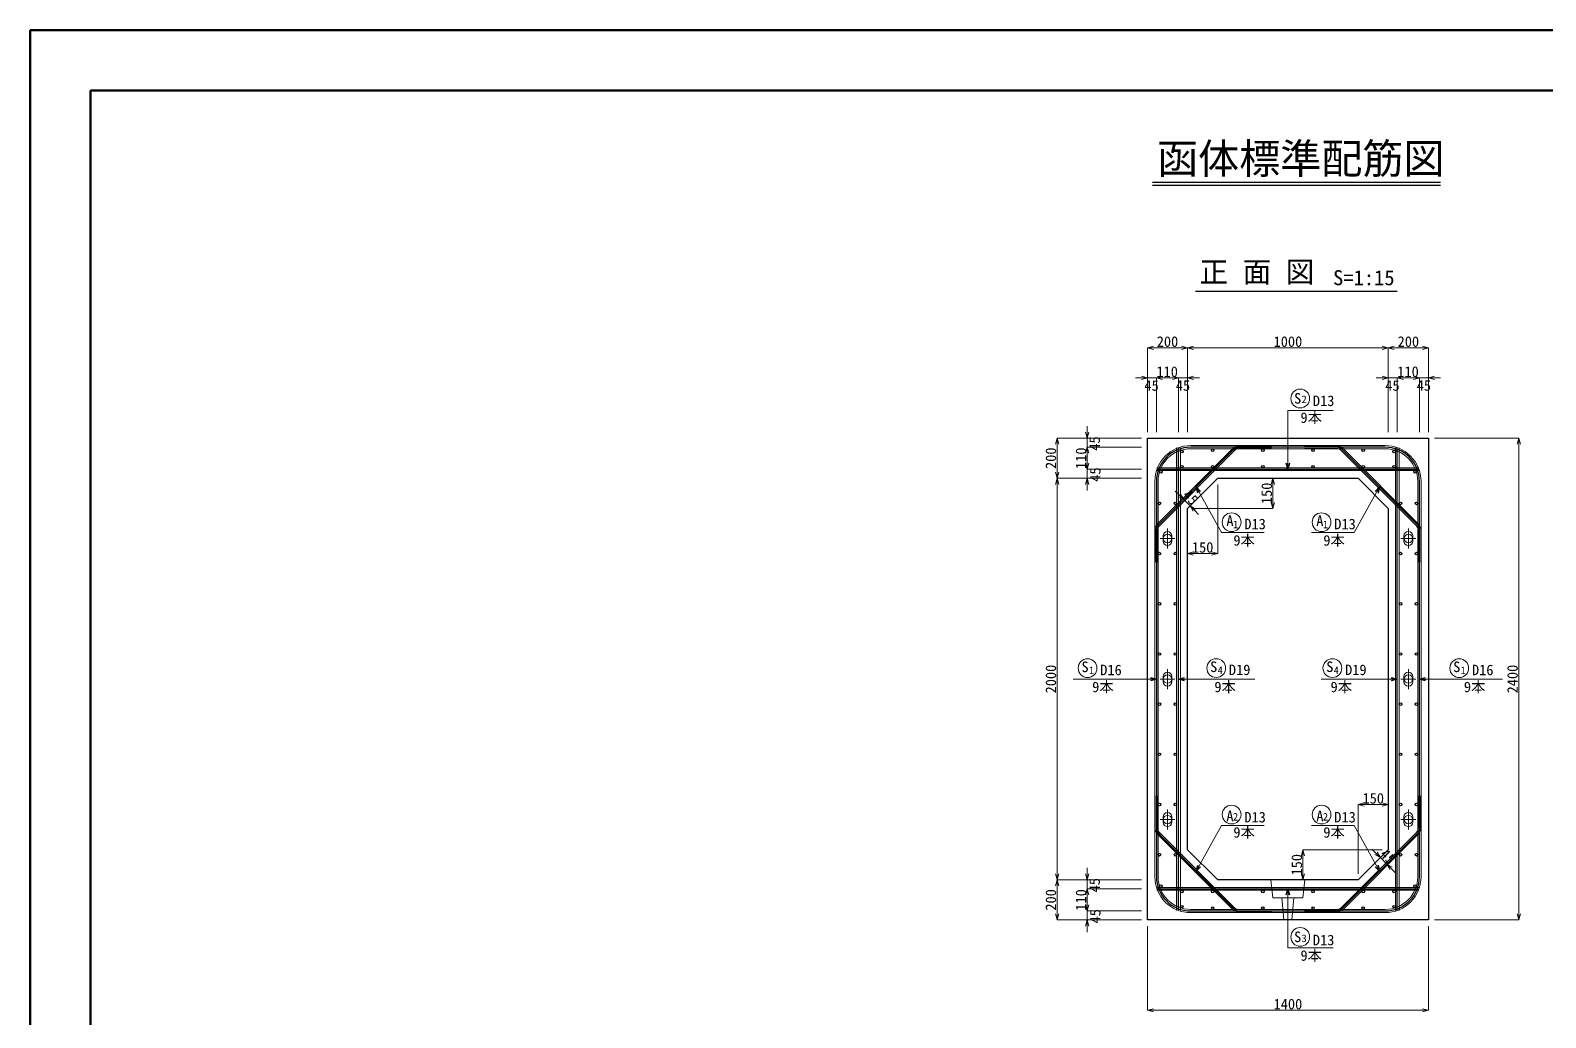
# Model space of a CAD drawing. Header units: millimetres. Extents: x 0 to 30738, y -2677 to 8936.
# Drawn here: x 0 to 7550, y 4018 to 8936 of the extents above; entities that cross this region are included whole.
import ezdxf
from ezdxf.enums import TextEntityAlignment as Align

# ---------------------------------------------------------------- set-up
doc = ezdxf.new("R2010")
doc.units = ezdxf.units.MM
doc.header["$LTSCALE"] = 15
doc.linetypes.add('CENTER2', pattern=[28.575, 19.05, -3.175, 3.175, -3.175])
for name, color, linetype, lineweight in [('0中心線', 7, 'CENTER2', 9), ('0寸法', 7, 'Continuous', 5), ('0文字', 41, 'Continuous', 5), ('1Pca-BOX', 3, 'Continuous', 25), ('1シース・トランペットシース', 4, 'Continuous', 13), ('4鉄筋A', 84, 'Continuous', 25), ('4鉄筋F1', 40, 'Continuous', 25), ('4鉄筋S1', 1, 'Continuous', 25), ('4鉄筋S2', 5, 'Continuous', 25), ('4鉄筋S3', 141, 'Continuous', 25), ('4鉄筋S4', 11, 'Continuous', 25), ('D-TTL-TXTﾀｲﾄﾙ枠文字列', 7, 'Continuous', 25), ('D-TTL外枠', 2, 'Continuous', 50)]:
    doc.layers.add(name, color=color, linetype=linetype, lineweight=lineweight)
doc.layers.add('4鉄筋補助', color=8, linetype='Continuous', lineweight=5, plot=False)
doc.layers.add('D-WORK作業ﾚｲﾔ', color=9, linetype='Continuous', lineweight=13, plot=False)
doc.styles.get("Standard").update_dxf_attribs({"font": 'MS Gothic.ttf'})
doc.styles.add('寸法文字', font='MS Gothic.ttf')
doc.dimstyles.new('1／15', dxfattribs={"dimscale": 15, "dimtxt": 3.5, "dimasz": 2, "dimexe": 0, "dimexo": 2, "dimgap": 0.3, "dimtad": 1, "dimdec": 0, "dimzin": 1, "dimdsep": 46, "dimtxsty": '寸法文字', "dimblk": 'OPEN30', "dimcen": 2.5, "dimclrd": 256, "dimclre": 256, "dimclrt": 256, "dimadec": 0, "dimazin": 0, "dimtfac": 1, "dimtdec": 0, "dimtmove": 0, "dimatfit": 3, "dimldrblk": 'OPEN30', "dimfxl": 1, "dimlwd": 5, "dimlwe": 5, "dimarcsym": 0})

# ---------------------------------------------------------------- blocks, each defined once
blk = doc.blocks.new('_Open30')
at = {"color": 0, "linetype": 'ByBlock', "lineweight": -2}
for p, q in [((-1, 0.27), (0, 0)), ((0, 0), (-1, -0.27)), ((0, 0), (-1, 0))]:
    blk.add_line(p, q, dxfattribs=at)
blk = doc.blocks.new('*D3')
at = {"layer": '0寸法', "lineweight": 5, "transparency": 16777216}
for p, q in [((5265.5, 6934.2), (5265.5, 6964.2)), ((5535.5, 6904.2), (5265.5, 6904.2)), ((5265.5, 6904.2), (5265.5, 6859.2)), ((5535.5, 6859.2), (5265.5, 6859.2)), ((5265.5, 6829.2), (5265.5, 6799.2))]:
    blk.add_line(p, q, dxfattribs=at)
at = {"layer": 'Defpoints', "color": 0, "transparency": 16777216}
for p in [(5565.5, 6904.2), (5265.5, 6859.2), (5565.5, 6859.2)]:
    blk.add_point(p, dxfattribs=at)
at = {"layer": '0寸法', "lineweight": 5, "transparency": 16777216, "xscale": 30, "yscale": 30, "zscale": 30}
for p, rotation in [((5265.5, 6904.2), 270), ((5265.5, 6859.2), 90)]:
    blk.add_blockref('_Open30', p, dxfattribs=dict(at, rotation=rotation))
at = {"layer": '0寸法', "transparency": 16777216, "insert": (5302.6, 6877.6), "char_height": 52.5, "attachment_point": 5, "rotation": 90, "style": '寸法文字'}
blk.add_mtext('45', dxfattribs=at)
blk = doc.blocks.new('*D4')
at = {"layer": '0寸法', "lineweight": 5, "transparency": 16777216}
for p, q in [((5535.5, 6859.2), (5265.5, 6859.2)), ((5265.5, 6829.2), (5265.5, 6779.2)), ((5535.5, 6749.2), (5265.5, 6749.2))]:
    blk.add_line(p, q, dxfattribs=at)
at = {"layer": 'Defpoints', "color": 0, "transparency": 16777216}
for p in [(5565.5, 6859.2), (5265.5, 6749.2), (5565.5, 6749.2)]:
    blk.add_point(p, dxfattribs=at)
at = {"layer": '0寸法', "lineweight": 5, "transparency": 16777216, "xscale": 30, "yscale": 30, "zscale": 30}
for p, rotation in [((5265.5, 6859.2), 90), ((5265.5, 6749.2), 270)]:
    blk.add_blockref('_Open30', p, dxfattribs=dict(at, rotation=rotation))
at = {"layer": '0寸法', "transparency": 16777216, "insert": (5234.7, 6804.2), "char_height": 52.5, "attachment_point": 5, "rotation": 90, "style": '寸法文字'}
blk.add_mtext('110', dxfattribs=at)
blk = doc.blocks.new('*D5')
at = {"layer": '0寸法', "lineweight": 5, "transparency": 16777216}
for p, q in [((5535.5, 6904.2), (5115.5, 6904.2)), ((5115.5, 6874.2), (5115.5, 6734.2)), ((5535.5, 6704.2), (5115.5, 6704.2))]:
    blk.add_line(p, q, dxfattribs=at)
at = {"layer": 'Defpoints', "color": 0, "transparency": 16777216}
for p in [(5565.5, 6904.2), (5115.5, 6704.2), (5565.5, 6704.2)]:
    blk.add_point(p, dxfattribs=at)
at = {"layer": '0寸法', "lineweight": 5, "transparency": 16777216, "xscale": 30, "yscale": 30, "zscale": 30}
for p, rotation in [((5115.5, 6904.2), 90), ((5115.5, 6704.2), 270)]:
    blk.add_blockref('_Open30', p, dxfattribs=dict(at, rotation=rotation))
at = {"layer": '0寸法', "transparency": 16777216, "insert": (5084.7, 6804.2), "char_height": 52.5, "attachment_point": 5, "rotation": 90, "style": '寸法文字'}
blk.add_mtext('200', dxfattribs=at)
blk = doc.blocks.new('*D6')
at = {"layer": '0寸法', "lineweight": 5, "transparency": 16777216}
for p, q in [((5265.5, 6779.2), (5265.5, 6809.2)), ((5535.5, 6749.2), (5265.5, 6749.2)), ((5265.5, 6749.2), (5265.5, 6704.2)), ((5535.5, 6704.2), (5265.5, 6704.2)), ((5265.5, 6674.2), (5265.5, 6644.2))]:
    blk.add_line(p, q, dxfattribs=at)
at = {"layer": 'Defpoints', "color": 0, "transparency": 16777216}
for p in [(5565.5, 6749.2), (5265.5, 6704.2), (5565.5, 6704.2)]:
    blk.add_point(p, dxfattribs=at)
at = {"layer": '0寸法', "lineweight": 5, "transparency": 16777216, "xscale": 30, "yscale": 30, "zscale": 30}
for p, rotation in [((5265.5, 6749.2), 270), ((5265.5, 6704.2), 90)]:
    blk.add_blockref('_Open30', p, dxfattribs=dict(at, rotation=rotation))
at = {"layer": '0寸法', "transparency": 16777216, "insert": (5305.9, 6722.7), "char_height": 52.5, "attachment_point": 5, "rotation": 90, "style": '寸法文字'}
blk.add_mtext('45', dxfattribs=at)
blk = doc.blocks.new('*D7')
at = {"layer": '0寸法', "lineweight": 5, "transparency": 16777216}
for p, q in [((5535.5, 6704.2), (5115.5, 6704.2)), ((5115.5, 6674.2), (5115.5, 4734.2)), ((5535.5, 4704.2), (5115.5, 4704.2))]:
    blk.add_line(p, q, dxfattribs=at)
at = {"layer": 'Defpoints', "color": 0, "transparency": 16777216}
for p in [(5565.5, 6704.2), (5115.5, 4704.2), (5565.5, 4704.2)]:
    blk.add_point(p, dxfattribs=at)
at = {"layer": '0寸法', "lineweight": 5, "transparency": 16777216, "xscale": 30, "yscale": 30, "zscale": 30}
for p, rotation in [((5115.5, 6704.2), 90), ((5115.5, 4704.2), 270)]:
    blk.add_blockref('_Open30', p, dxfattribs=dict(at, rotation=rotation))
at = {"layer": '0寸法', "transparency": 16777216, "insert": (5084.7, 5704.2), "char_height": 52.5, "attachment_point": 5, "rotation": 90, "style": '寸法文字'}
blk.add_mtext('2000', dxfattribs=at)
blk = doc.blocks.new('*D8')
at = {"layer": '0寸法', "lineweight": 5, "transparency": 16777216}
for p, q in [((5265.5, 4734.2), (5265.5, 4764.2)), ((5535.5, 4704.2), (5265.5, 4704.2)), ((5265.5, 4704.2), (5265.5, 4659.2)), ((5535.5, 4659.2), (5265.5, 4659.2)), ((5265.5, 4629.2), (5265.5, 4599.2))]:
    blk.add_line(p, q, dxfattribs=at)
at = {"layer": 'Defpoints', "color": 0, "transparency": 16777216}
for p in [(5565.5, 4704.2), (5265.5, 4659.2), (5565.5, 4659.2)]:
    blk.add_point(p, dxfattribs=at)
at = {"layer": '0寸法', "lineweight": 5, "transparency": 16777216, "xscale": 30, "yscale": 30, "zscale": 30}
for p, rotation in [((5265.5, 4704.2), 270), ((5265.5, 4659.2), 90)]:
    blk.add_blockref('_Open30', p, dxfattribs=dict(at, rotation=rotation))
at = {"layer": '0寸法', "transparency": 16777216, "insert": (5302.6, 4677.6), "char_height": 52.5, "attachment_point": 5, "rotation": 90, "style": '寸法文字'}
blk.add_mtext('45', dxfattribs=at)
blk = doc.blocks.new('*D9')
at = {"layer": '0寸法', "lineweight": 5, "transparency": 16777216}
for p, q in [((5535.5, 4659.2), (5265.5, 4659.2)), ((5265.5, 4629.2), (5265.5, 4579.2)), ((5535.5, 4549.2), (5265.5, 4549.2))]:
    blk.add_line(p, q, dxfattribs=at)
at = {"layer": 'Defpoints', "color": 0, "transparency": 16777216}
for p in [(5565.5, 4659.2), (5265.5, 4549.2), (5565.5, 4549.2)]:
    blk.add_point(p, dxfattribs=at)
at = {"layer": '0寸法', "lineweight": 5, "transparency": 16777216, "xscale": 30, "yscale": 30, "zscale": 30}
for p, rotation in [((5265.5, 4659.2), 90), ((5265.5, 4549.2), 270)]:
    blk.add_blockref('_Open30', p, dxfattribs=dict(at, rotation=rotation))
at = {"layer": '0寸法', "transparency": 16777216, "insert": (5234.7, 4604.2), "char_height": 52.5, "attachment_point": 5, "rotation": 90, "style": '寸法文字'}
blk.add_mtext('110', dxfattribs=at)
blk = doc.blocks.new('*D10')
at = {"layer": '0寸法', "lineweight": 5, "transparency": 16777216}
for p, q in [((5535.5, 4704.2), (5115.5, 4704.2)), ((5115.5, 4674.2), (5115.5, 4534.2)), ((5535.5, 4504.2), (5115.5, 4504.2))]:
    blk.add_line(p, q, dxfattribs=at)
at = {"layer": 'Defpoints', "color": 0, "transparency": 16777216}
for p in [(5565.5, 4704.2), (5115.5, 4504.2), (5565.5, 4504.2)]:
    blk.add_point(p, dxfattribs=at)
at = {"layer": '0寸法', "lineweight": 5, "transparency": 16777216, "xscale": 30, "yscale": 30, "zscale": 30}
for p, rotation in [((5115.5, 4704.2), 90), ((5115.5, 4504.2), 270)]:
    blk.add_blockref('_Open30', p, dxfattribs=dict(at, rotation=rotation))
at = {"layer": '0寸法', "transparency": 16777216, "insert": (5084.7, 4604.2), "char_height": 52.5, "attachment_point": 5, "rotation": 90, "style": '寸法文字'}
blk.add_mtext('200', dxfattribs=at)
blk = doc.blocks.new('*D11')
at = {"layer": '0寸法', "lineweight": 5, "transparency": 16777216}
for p, q in [((5265.5, 4579.2), (5265.5, 4609.2)), ((5535.5, 4549.2), (5265.5, 4549.2)), ((5265.5, 4549.2), (5265.5, 4504.2)), ((5535.5, 4504.2), (5265.5, 4504.2)), ((5265.5, 4474.2), (5265.5, 4444.2))]:
    blk.add_line(p, q, dxfattribs=at)
at = {"layer": 'Defpoints', "color": 0, "transparency": 16777216}
for p in [(5565.5, 4549.2), (5265.5, 4504.2), (5565.5, 4504.2)]:
    blk.add_point(p, dxfattribs=at)
at = {"layer": '0寸法', "lineweight": 5, "transparency": 16777216, "xscale": 30, "yscale": 30, "zscale": 30}
for p, rotation in [((5265.5, 4549.2), 270), ((5265.5, 4504.2), 90)]:
    blk.add_blockref('_Open30', p, dxfattribs=dict(at, rotation=rotation))
at = {"layer": '0寸法', "transparency": 16777216, "insert": (5305.9, 4522.7), "char_height": 52.5, "attachment_point": 5, "rotation": 90, "style": '寸法文字'}
blk.add_mtext('45', dxfattribs=at)
blk = doc.blocks.new('*D12')
at = {"layer": '0寸法', "lineweight": 5, "transparency": 16777216}
for p, q in [((5565.5, 6934.2), (5565.5, 7354.2)), ((5735.5, 7354.2), (5595.5, 7354.2)), ((5765.5, 6934.2), (5765.5, 7354.2))]:
    blk.add_line(p, q, dxfattribs=at)
at = {"layer": 'Defpoints', "color": 0, "transparency": 16777216}
for p in [(5565.5, 7354.2), (5565.5, 6904.2), (5765.5, 6904.2)]:
    blk.add_point(p, dxfattribs=at)
at = {"layer": '0寸法', "lineweight": 5, "transparency": 16777216, "xscale": 30, "yscale": 30, "zscale": 30, "rotation": 180}
blk.add_blockref('_Open30', (5565.5, 7354.2), dxfattribs=at)
at = {"layer": '0寸法', "lineweight": 5, "transparency": 16777216, "xscale": 30, "yscale": 30, "zscale": 30}
blk.add_blockref('_Open30', (5765.5, 7354.2), dxfattribs=at)
at = {"layer": '0寸法', "transparency": 16777216, "insert": (5665.5, 7384.9), "char_height": 52.5, "attachment_point": 5, "style": '寸法文字'}
blk.add_mtext('200', dxfattribs=at)
blk = doc.blocks.new('*D13')
at = {"layer": '0寸法', "lineweight": 5, "transparency": 16777216}
for p, q in [((5535.5, 7204.2), (5505.5, 7204.2)), ((5565.5, 6934.2), (5565.5, 7204.2)), ((5565.5, 7204.2), (5610.5, 7204.2)), ((5610.5, 6934.2), (5610.5, 7204.2)), ((5640.5, 7204.2), (5670.5, 7204.2))]:
    blk.add_line(p, q, dxfattribs=at)
at = {"layer": 'Defpoints', "color": 0, "transparency": 16777216}
for p in [(5610.5, 7204.2), (5565.5, 6904.2), (5610.5, 6904.2)]:
    blk.add_point(p, dxfattribs=at)
at = {"layer": '0寸法', "lineweight": 5, "transparency": 16777216, "xscale": 30, "yscale": 30, "zscale": 30}
blk.add_blockref('_Open30', (5565.5, 7204.2), dxfattribs=at)
at = {"layer": '0寸法', "lineweight": 5, "transparency": 16777216, "xscale": 30, "yscale": 30, "zscale": 30, "rotation": 180}
blk.add_blockref('_Open30', (5610.5, 7204.2), dxfattribs=at)
at = {"layer": '0寸法', "transparency": 16777216, "insert": (5586.2, 7166.2), "char_height": 52.5, "attachment_point": 5, "style": '寸法文字'}
blk.add_mtext('45', dxfattribs=at)
blk = doc.blocks.new('*D14')
at = {"layer": '0寸法', "lineweight": 5, "transparency": 16777216}
for p, q in [((5610.5, 6934.2), (5610.5, 7204.2)), ((5640.5, 7204.2), (5690.5, 7204.2)), ((5720.5, 6934.2), (5720.5, 7204.2))]:
    blk.add_line(p, q, dxfattribs=at)
at = {"layer": 'Defpoints', "color": 0, "transparency": 16777216}
for p in [(5720.5, 7204.2), (5610.5, 6904.2), (5720.5, 6904.2)]:
    blk.add_point(p, dxfattribs=at)
at = {"layer": '0寸法', "lineweight": 5, "transparency": 16777216, "xscale": 30, "yscale": 30, "zscale": 30, "rotation": 180}
blk.add_blockref('_Open30', (5610.5, 7204.2), dxfattribs=at)
at = {"layer": '0寸法', "lineweight": 5, "transparency": 16777216, "xscale": 30, "yscale": 30, "zscale": 30}
blk.add_blockref('_Open30', (5720.5, 7204.2), dxfattribs=at)
at = {"layer": '0寸法', "transparency": 16777216, "insert": (5663.9, 7234.9), "char_height": 52.5, "attachment_point": 5, "style": '寸法文字'}
blk.add_mtext('110', dxfattribs=at)
blk = doc.blocks.new('*D15')
at = {"layer": '0寸法', "lineweight": 5, "transparency": 16777216}
for p, q in [((5690.5, 7204.2), (5660.5, 7204.2)), ((5720.5, 6934.2), (5720.5, 7204.2)), ((5720.5, 7204.2), (5765.5, 7204.2)), ((5765.5, 6934.2), (5765.5, 7204.2)), ((5795.5, 7204.2), (5825.5, 7204.2))]:
    blk.add_line(p, q, dxfattribs=at)
at = {"layer": 'Defpoints', "color": 0, "transparency": 16777216}
for p in [(5765.5, 7204.2), (5720.5, 6904.2), (5765.5, 6904.2)]:
    blk.add_point(p, dxfattribs=at)
at = {"layer": '0寸法', "lineweight": 5, "transparency": 16777216, "xscale": 30, "yscale": 30, "zscale": 30}
blk.add_blockref('_Open30', (5720.5, 7204.2), dxfattribs=at)
at = {"layer": '0寸法', "lineweight": 5, "transparency": 16777216, "xscale": 30, "yscale": 30, "zscale": 30, "rotation": 180}
blk.add_blockref('_Open30', (5765.5, 7204.2), dxfattribs=at)
at = {"layer": '0寸法', "transparency": 16777216, "insert": (5742.6, 7166.3), "char_height": 52.5, "attachment_point": 5, "style": '寸法文字'}
blk.add_mtext('45', dxfattribs=at)
blk = doc.blocks.new('*D16')
at = {"layer": '0寸法', "lineweight": 5, "transparency": 16777216}
for p, q in [((5765.5, 6934.2), (5765.5, 7354.2)), ((5795.5, 7354.2), (6735.5, 7354.2)), ((6765.5, 6934.2), (6765.5, 7354.2))]:
    blk.add_line(p, q, dxfattribs=at)
at = {"layer": 'Defpoints', "color": 0, "transparency": 16777216}
for p in [(6765.5, 7354.2), (5765.5, 6904.2), (6765.5, 6904.2)]:
    blk.add_point(p, dxfattribs=at)
at = {"layer": '0寸法', "lineweight": 5, "transparency": 16777216, "xscale": 30, "yscale": 30, "zscale": 30, "rotation": 180}
blk.add_blockref('_Open30', (5765.5, 7354.2), dxfattribs=at)
at = {"layer": '0寸法', "lineweight": 5, "transparency": 16777216, "xscale": 30, "yscale": 30, "zscale": 30}
blk.add_blockref('_Open30', (6765.5, 7354.2), dxfattribs=at)
at = {"layer": '0寸法', "transparency": 16777216, "insert": (6265.5, 7384.9), "char_height": 52.5, "attachment_point": 5, "style": '寸法文字'}
blk.add_mtext('1000', dxfattribs=at)
blk = doc.blocks.new('*D17')
at = {"layer": '0寸法', "lineweight": 5, "transparency": 16777216}
for p, q in [((6765.5, 6934.2), (6765.5, 7354.2)), ((6935.5, 7354.2), (6795.5, 7354.2)), ((6965.5, 6934.2), (6965.5, 7354.2))]:
    blk.add_line(p, q, dxfattribs=at)
at = {"layer": 'Defpoints', "color": 0, "transparency": 16777216}
for p in [(6765.5, 7354.2), (6765.5, 6904.2), (6965.5, 6904.2)]:
    blk.add_point(p, dxfattribs=at)
at = {"layer": '0寸法', "lineweight": 5, "transparency": 16777216, "xscale": 30, "yscale": 30, "zscale": 30, "rotation": 180}
blk.add_blockref('_Open30', (6765.5, 7354.2), dxfattribs=at)
at = {"layer": '0寸法', "lineweight": 5, "transparency": 16777216, "xscale": 30, "yscale": 30, "zscale": 30}
blk.add_blockref('_Open30', (6965.5, 7354.2), dxfattribs=at)
at = {"layer": '0寸法', "transparency": 16777216, "insert": (6865.5, 7384.9), "char_height": 52.5, "attachment_point": 5, "style": '寸法文字'}
blk.add_mtext('200', dxfattribs=at)
blk = doc.blocks.new('*D18')
at = {"layer": '0寸法', "lineweight": 5, "transparency": 16777216}
for p, q in [((6735.5, 7204.2), (6705.5, 7204.2)), ((6765.5, 6934.2), (6765.5, 7204.2)), ((6765.5, 7204.2), (6810.5, 7204.2)), ((6810.5, 6934.2), (6810.5, 7204.2)), ((6840.5, 7204.2), (6870.5, 7204.2))]:
    blk.add_line(p, q, dxfattribs=at)
at = {"layer": 'Defpoints', "color": 0, "transparency": 16777216}
for p in [(6810.5, 7204.2), (6765.5, 6904.2), (6810.5, 6904.2)]:
    blk.add_point(p, dxfattribs=at)
at = {"layer": '0寸法', "lineweight": 5, "transparency": 16777216, "xscale": 30, "yscale": 30, "zscale": 30}
blk.add_blockref('_Open30', (6765.5, 7204.2), dxfattribs=at)
at = {"layer": '0寸法', "lineweight": 5, "transparency": 16777216, "xscale": 30, "yscale": 30, "zscale": 30, "rotation": 180}
blk.add_blockref('_Open30', (6810.5, 7204.2), dxfattribs=at)
at = {"layer": '0寸法', "transparency": 16777216, "insert": (6786.2, 7166.2), "char_height": 52.5, "attachment_point": 5, "style": '寸法文字'}
blk.add_mtext('45', dxfattribs=at)
blk = doc.blocks.new('*D19')
at = {"layer": '0寸法', "lineweight": 5, "transparency": 16777216}
for p, q in [((6810.5, 6934.2), (6810.5, 7204.2)), ((6840.5, 7204.2), (6890.5, 7204.2)), ((6920.5, 6934.2), (6920.5, 7204.2))]:
    blk.add_line(p, q, dxfattribs=at)
at = {"layer": 'Defpoints', "color": 0, "transparency": 16777216}
for p in [(6920.5, 7204.2), (6810.5, 6904.2), (6920.5, 6904.2)]:
    blk.add_point(p, dxfattribs=at)
at = {"layer": '0寸法', "lineweight": 5, "transparency": 16777216, "xscale": 30, "yscale": 30, "zscale": 30, "rotation": 180}
blk.add_blockref('_Open30', (6810.5, 7204.2), dxfattribs=at)
at = {"layer": '0寸法', "lineweight": 5, "transparency": 16777216, "xscale": 30, "yscale": 30, "zscale": 30}
blk.add_blockref('_Open30', (6920.5, 7204.2), dxfattribs=at)
at = {"layer": '0寸法', "transparency": 16777216, "insert": (6863.9, 7234.9), "char_height": 52.5, "attachment_point": 5, "style": '寸法文字'}
blk.add_mtext('110', dxfattribs=at)
blk = doc.blocks.new('*D20')
at = {"layer": '0寸法', "lineweight": 5, "transparency": 16777216}
for p, q in [((6890.5, 7204.2), (6860.5, 7204.2)), ((6920.5, 6934.2), (6920.5, 7204.2)), ((6920.5, 7204.2), (6965.5, 7204.2)), ((6965.5, 6934.2), (6965.5, 7204.2)), ((6995.5, 7204.2), (7025.5, 7204.2))]:
    blk.add_line(p, q, dxfattribs=at)
at = {"layer": 'Defpoints', "color": 0, "transparency": 16777216}
for p in [(6965.5, 7204.2), (6920.5, 6904.2), (6965.5, 6904.2)]:
    blk.add_point(p, dxfattribs=at)
at = {"layer": '0寸法', "lineweight": 5, "transparency": 16777216, "xscale": 30, "yscale": 30, "zscale": 30}
blk.add_blockref('_Open30', (6920.5, 7204.2), dxfattribs=at)
at = {"layer": '0寸法', "lineweight": 5, "transparency": 16777216, "xscale": 30, "yscale": 30, "zscale": 30, "rotation": 180}
blk.add_blockref('_Open30', (6965.5, 7204.2), dxfattribs=at)
at = {"layer": '0寸法', "transparency": 16777216, "insert": (6942.6, 7166.3), "char_height": 52.5, "attachment_point": 5, "style": '寸法文字'}
blk.add_mtext('45', dxfattribs=at)
blk = doc.blocks.new('*D21')
at = {"layer": '0寸法', "lineweight": 5, "transparency": 16777216}
for p, q in [((6995.5, 6904.2), (7415.5, 6904.2)), ((7415.5, 6874.2), (7415.5, 4534.2)), ((6995.5, 4504.2), (7415.5, 4504.2))]:
    blk.add_line(p, q, dxfattribs=at)
at = {"layer": 'Defpoints', "color": 0, "transparency": 16777216}
for p in [(6965.5, 6904.2), (6965.5, 4504.2), (7415.5, 4504.2)]:
    blk.add_point(p, dxfattribs=at)
at = {"layer": '0寸法', "lineweight": 5, "transparency": 16777216, "xscale": 30, "yscale": 30, "zscale": 30}
for p, rotation in [((7415.5, 6904.2), 90), ((7415.5, 4504.2), 270)]:
    blk.add_blockref('_Open30', p, dxfattribs=dict(at, rotation=rotation))
at = {"layer": '0寸法', "transparency": 16777216, "insert": (7384.7, 5704.2), "char_height": 52.5, "attachment_point": 5, "rotation": 90, "style": '寸法文字'}
blk.add_mtext('2400', dxfattribs=at)
blk = doc.blocks.new('*D22')
at = {"layer": '0寸法', "lineweight": 5, "transparency": 16777216}
for p, q in [((5565.5, 4474.2), (5565.5, 4054.2)), ((6965.5, 4474.2), (6965.5, 4054.2)), ((5595.5, 4054.2), (6935.5, 4054.2))]:
    blk.add_line(p, q, dxfattribs=at)
at = {"layer": 'Defpoints', "color": 0, "transparency": 16777216}
for p in [(5565.5, 4504.2), (6965.5, 4504.2), (6965.5, 4054.2)]:
    blk.add_point(p, dxfattribs=at)
at = {"layer": '0寸法', "lineweight": 5, "transparency": 16777216, "xscale": 30, "yscale": 30, "zscale": 30, "rotation": 180}
blk.add_blockref('_Open30', (5565.5, 4054.2), dxfattribs=at)
at = {"layer": '0寸法', "lineweight": 5, "transparency": 16777216, "xscale": 30, "yscale": 30, "zscale": 30}
blk.add_blockref('_Open30', (6965.5, 4054.2), dxfattribs=at)
at = {"layer": '0寸法', "transparency": 16777216, "insert": (6265.5, 4084.9), "char_height": 52.5, "attachment_point": 5, "style": '寸法文字'}
blk.add_mtext('1400', dxfattribs=at)
blk = doc.blocks.new('*D23')
at = {"layer": '0寸法', "lineweight": 5, "transparency": 16777216}
for p, q in [((5915.5, 6674.2), (5915.5, 6329.2)), ((5765.5, 6524.2), (5765.5, 6329.2)), ((5795.5, 6329.2), (5885.5, 6329.2))]:
    blk.add_line(p, q, dxfattribs=at)
at = {"layer": 'Defpoints', "color": 0, "transparency": 16777216}
for p in [(5915.5, 6704.2), (5765.5, 6554.2), (5915.5, 6329.2)]:
    blk.add_point(p, dxfattribs=at)
at = {"layer": '0寸法', "lineweight": 5, "transparency": 16777216, "xscale": 30, "yscale": 30, "zscale": 30, "rotation": 180}
blk.add_blockref('_Open30', (5765.5, 6329.2), dxfattribs=at)
at = {"layer": '0寸法', "lineweight": 5, "transparency": 16777216, "xscale": 30, "yscale": 30, "zscale": 30}
blk.add_blockref('_Open30', (5915.5, 6329.2), dxfattribs=at)
at = {"layer": '0寸法', "transparency": 16777216, "insert": (5840.5, 6359.9), "char_height": 52.5, "attachment_point": 5, "style": '寸法文字'}
blk.add_mtext('150', dxfattribs=at)
blk = doc.blocks.new('*D24')
at = {"layer": '0寸法', "lineweight": 5, "transparency": 16777216}
for p, q in [((5945.5, 6704.2), (6190.5, 6704.2)), ((6190.5, 6674.2), (6190.5, 6584.2)), ((5795.5, 6554.2), (6190.5, 6554.2))]:
    blk.add_line(p, q, dxfattribs=at)
at = {"layer": 'Defpoints', "color": 0, "linetype": 'ByBlock', "transparency": 16777216}
for p in [(5915.5, 6704.2), (5765.5, 6554.2), (6190.5, 6554.2)]:
    blk.add_point(p, dxfattribs=at)
at = {"layer": '0寸法', "linetype": 'ByBlock', "lineweight": 5, "transparency": 16777216, "xscale": 30, "yscale": 30, "zscale": 30}
for p, rotation in [((6190.5, 6704.2), 90), ((6190.5, 6554.2), 270)]:
    blk.add_blockref('_Open30', p, dxfattribs=dict(at, rotation=rotation))
at = {"layer": '0寸法', "linetype": 'ByBlock', "transparency": 16777216, "insert": (6159.7, 6629.2), "char_height": 52.5, "attachment_point": 5, "rotation": 90, "style": '寸法文字'}
blk.add_mtext('150', dxfattribs=at)
blk = doc.blocks.new('*D25')
at = {"layer": '0寸法', "lineweight": 5, "transparency": 16777216}
for p, q in [((5725.1, 6619.8), (5703.9, 6641)), ((5787.5, 6639.8), (5746.3, 6598.6)), ((5746.3, 6598.6), (5778.1, 6566.8)), ((5819.3, 6607.9), (5778.1, 6566.8)), ((5799.3, 6545.6), (5820.5, 6524.3))]:
    blk.add_line(p, q, dxfattribs=at)
at = {"layer": 'Defpoints', "color": 0, "transparency": 16777216}
for p in [(5808.7, 6661), (5840.5, 6629.2), (5778.1, 6566.8)]:
    blk.add_point(p, dxfattribs=at)
at = {"layer": '0寸法', "lineweight": 5, "transparency": 16777216, "xscale": 30, "yscale": 30, "zscale": 30}
for p, rotation in [((5746.3, 6598.6), 314.9999999998952), ((5778.1, 6566.8), 134.9999999998952)]:
    blk.add_blockref('_Open30', p, dxfattribs=dict(at, rotation=rotation))
at = {"layer": '0寸法', "transparency": 16777216, "insert": (5780.4, 6608.9), "char_height": 52.5, "attachment_point": 5, "rotation": 315, "style": '寸法文字'}
blk.add_mtext('45', dxfattribs=at)
blk = doc.blocks.new('*D26')
at = {"layer": '0寸法', "lineweight": 5, "transparency": 16777216}
for p, q in [((6615.5, 4734.2), (6615.5, 5079.2)), ((6645.5, 5079.2), (6735.5, 5079.2)), ((6765.5, 4884.2), (6765.5, 5079.2))]:
    blk.add_line(p, q, dxfattribs=at)
at = {"layer": 'Defpoints', "color": 0, "linetype": 'ByBlock', "transparency": 16777216}
for p in [(6765.5, 5079.2), (6765.5, 4854.2), (6615.5, 4704.2)]:
    blk.add_point(p, dxfattribs=at)
at = {"layer": '0寸法', "linetype": 'ByBlock', "lineweight": 5, "transparency": 16777216, "xscale": 30, "yscale": 30, "zscale": 30, "rotation": 180}
blk.add_blockref('_Open30', (6615.5, 5079.2), dxfattribs=at)
at = {"layer": '0寸法', "linetype": 'ByBlock', "lineweight": 5, "transparency": 16777216, "xscale": 30, "yscale": 30, "zscale": 30}
blk.add_blockref('_Open30', (6765.5, 5079.2), dxfattribs=at)
at = {"layer": '0寸法', "linetype": 'ByBlock', "transparency": 16777216, "insert": (6690.5, 5109.9), "char_height": 52.5, "attachment_point": 5, "style": '寸法文字'}
blk.add_mtext('150', dxfattribs=at)
blk = doc.blocks.new('*D27')
at = {"layer": '0寸法', "lineweight": 5, "transparency": 16777216}
for p, q in [((6735.5, 4854.2), (6340.5, 4854.2)), ((6340.5, 4824.2), (6340.5, 4734.2)), ((6585.5, 4704.2), (6340.5, 4704.2))]:
    blk.add_line(p, q, dxfattribs=at)
at = {"layer": 'Defpoints', "color": 0, "linetype": 'ByBlock', "transparency": 16777216}
for p in [(6765.5, 4854.2), (6340.5, 4704.2), (6615.5, 4704.2)]:
    blk.add_point(p, dxfattribs=at)
at = {"layer": '0寸法', "linetype": 'ByBlock', "lineweight": 5, "transparency": 16777216, "xscale": 30, "yscale": 30, "zscale": 30}
for p, rotation in [((6340.5, 4854.2), 90), ((6340.5, 4704.2), 270)]:
    blk.add_blockref('_Open30', p, dxfattribs=dict(at, rotation=rotation))
at = {"layer": '0寸法', "linetype": 'ByBlock', "transparency": 16777216, "insert": (6309.7, 4779.2), "char_height": 52.5, "attachment_point": 5, "rotation": 90, "style": '寸法文字'}
blk.add_mtext('150', dxfattribs=at)
blk = doc.blocks.new('*D28')
at = {"layer": '0寸法', "lineweight": 5, "transparency": 16777216}
for p, q in [((6704.7, 4835.8), (6683.5, 4857)), ((6656.7, 4745.4), (6725.9, 4814.6)), ((6688.5, 4713.6), (6757.7, 4782.8)), ((6757.7, 4782.8), (6725.9, 4814.6)), ((6779, 4761.6), (6800.2, 4740.3))]:
    blk.add_line(p, q, dxfattribs=at)
at = {"layer": 'Defpoints', "color": 0, "transparency": 16777216}
for p in [(6725.9, 4814.6), (6635.5, 4724.2), (6667.3, 4692.3)]:
    blk.add_point(p, dxfattribs=at)
at = {"layer": '0寸法', "lineweight": 5, "transparency": 16777216, "xscale": 30, "yscale": 30, "zscale": 30}
for p, rotation in [((6725.9, 4814.6), 315), ((6757.7, 4782.8), 135)]:
    blk.add_blockref('_Open30', p, dxfattribs=dict(at, rotation=rotation))
at = {"layer": '0寸法', "transparency": 16777216, "insert": (6763.6, 4820.4), "char_height": 52.5, "attachment_point": 5, "rotation": 315, "style": '寸法文字'}
blk.add_mtext('45', dxfattribs=at)

msp = doc.modelspace()

# ---------------------------------------------------------------- linework, layer by layer
msp.add_line((5805, 7635.7), (6810, 7635.7))
at = {"layer": '0中心線', "lineweight": 9}
for p, q in [((5665.5, 6454.2), (5665.5, 6354.2)), ((6865.5, 6454.2), (6865.5, 6354.2)), ((5702.5, 6404.2), (5628.5, 6404.2)), ((6828.5, 6404.2), (6902.5, 6404.2)), ((5665.5, 5754.2), (5665.5, 5654.2)), ((6865.5, 5754.2), (6865.5, 5654.2)), ((5702.5, 5704.2), (5628.5, 5704.2)), ((6828.5, 5704.2), (6902.5, 5704.2)), ((5702.5, 5004.2), (5628.5, 5004.2)), ((5665.5, 4954.2), (5665.5, 5054.2)), ((6828.5, 5004.2), (6902.5, 5004.2)), ((6865.5, 4954.2), (6865.5, 5054.2))]:
    msp.add_line(p, q, dxfattribs=at)
at = {"layer": '0文字'}
for p, q in [((6265.5, 7042.4), (6490.5, 7042.4)), ((6147.2, 6434.3), (5935.1, 6434.3)), ((6383.2, 6434.3), (6595.3, 6434.3)), ((6147.2, 4974), (5935.1, 4974)), ((6383.2, 4974), (6595.3, 4974)), ((6265.5, 4365.9), (6490.5, 4365.9))]:
    msp.add_line(p, q, dxfattribs=at)
for centre in [(6326.7, 7101.7), (5985, 6485.4), (6433.1, 6485.4), (5267.3, 5758.4), (5908.2, 5758.9), (6486.9, 5758.9), (7119.1, 5758.4), (5985, 5029.1), (6433.1, 5029.1), (6326.7, 4419.9)]:
    msp.add_circle(centre, 46.8, dxfattribs=at)
at = {"layer": '1Pca-BOX'}
for points in [[(6965.5, 6904.2), (6965.5, 4504.2), (5565.5, 4504.2), (5565.5, 6904.2)], [(6765.5, 6554.2), (6765.5, 4854.2), (6615.5, 4704.2), (5915.5, 4704.2), (5765.5, 4854.2), (5765.5, 6554.2), (5915.5, 6704.2), (6615.5, 6704.2)]]:
    msp.add_lwpolyline(points, close=True, dxfattribs=at)
at = {"layer": '1シース・トランペットシース', "lineweight": 9}
for p, q in [((5643.5, 6391.2), (5643.5, 6417.2)), ((5687.5, 6391.2), (5687.5, 6417.2)), ((6843.5, 6391.2), (6843.5, 6417.2)), ((6887.5, 6391.2), (6887.5, 6417.2)), ((5643.5, 5691.2), (5643.5, 5717.2)), ((5687.5, 5691.2), (5687.5, 5717.2)), ((6843.5, 5691.2), (6843.5, 5717.2)), ((6887.5, 5691.2), (6887.5, 5717.2)), ((5643.5, 5017.2), (5643.5, 4991.2)), ((5687.5, 5017.2), (5687.5, 4991.2)), ((6843.5, 5017.2), (6843.5, 4991.2)), ((6887.5, 5017.2), (6887.5, 4991.2))]:
    msp.add_line(p, q, dxfattribs=at)
for centre in [(5665.5, 6404.2), (6865.5, 6404.2), (5665.5, 5704.2), (6865.5, 5704.2), (5665.5, 5004.2), (6865.5, 5004.2)]:
    msp.add_circle(centre, 21, dxfattribs=at)
for centre, start, end in [((5665.5, 6417.2), 0, 180), ((6865.5, 6417.2), 0, 180), ((5665.5, 6391.2), 180, 0), ((6865.5, 6391.2), 180, 0), ((5665.5, 5717.2), 0, 180), ((6865.5, 5717.2), 0, 180), ((5665.5, 5691.2), 180, 0), ((6865.5, 5691.2), 180, 0), ((5665.5, 5017.2), 0, 180), ((5665.5, 4991.2), 180, 0), ((6865.5, 5017.2), 0, 180), ((6865.5, 4991.2), 180, 0)]:
    msp.add_arc(centre, 22, start, end, dxfattribs=at)
at = {"layer": '4鉄筋A'}
for points in [[(5610.5, 6286.2), (5610.5, 6446.2, -0.198912), (5622.2, 6474.5), (5995.1, 6847.4, -0.198912), (6023.4, 6859.2), (6183.4, 6859.2)], [(6920.5, 6286.2), (6920.5, 6446.2, 0.198912), (6908.8, 6474.5), (6535.8, 6847.4, 0.198912), (6507.6, 6859.2), (6347.6, 6859.2)], [(5610.5, 5122.1), (5610.5, 4962.1, 0.198912), (5622.2, 4933.8), (5995.1, 4560.9, 0.198912), (6023.4, 4549.2), (6183.4, 4549.2)], [(6920.5, 5122.1), (6920.5, 4962.1, -0.198912), (6908.8, 4933.8), (6535.8, 4560.9, -0.198912), (6507.6, 4549.2), (6347.6, 4549.2)]]:
    msp.add_lwpolyline(points, format="xyb", dxfattribs=at)
at = {"layer": '4鉄筋F1', "linetype": 'ByBlock'}
for centre in [(5736.5, 6838.2), (5890.5, 6844.7), (6140.5, 6844.7), (6390.5, 6844.7), (6640.5, 6844.7), (6794.5, 6838.2), (5632.3, 6736.2), (5736.5, 6762.2), (5890.5, 6762.2), (6140.5, 6762.2), (6390.5, 6762.2), (6640.5, 6762.2), (6794.5, 6762.2), (6898.7, 6736.2), (5625, 6579.2), (5704.5, 6579.2), (6826.5, 6579.2), (6906, 6579.2), (5625, 6329.2), (5704.5, 6329.2), (6826.5, 6329.2), (6906, 6329.2), (5625, 6079.2), (5704.5, 6079.2), (6826.5, 6079.2), (6906, 6079.2), (5625, 5829.2), (5704.5, 5829.2), (6826.5, 5829.2), (6906, 5829.2), (5625, 5579.2), (5704.5, 5579.2), (6826.5, 5579.2), (6906, 5579.2), (5625, 5329.2), (5704.5, 5329.2), (6826.5, 5329.2), (6906, 5329.2), (5625, 5079.2), (5704.5, 5079.2), (6826.5, 5079.2), (6906, 5079.2), (5625, 4829.2), (5704.5, 4829.2), (6826.5, 4829.2), (6906, 4829.2), (5632.3, 4672.2), (5736.5, 4646.2), (5890.5, 4646.2), (6140.5, 4646.2), (6390.5, 4646.2), (6640.5, 4646.2), (6794.5, 4646.2), (6898.7, 4672.2), (5736.5, 4570.2), (5890.5, 4563.7), (6140.5, 4563.7), (6390.5, 4563.7), (6640.5, 4563.7), (6794.5, 4570.2)]:
    msp.add_circle(centre, 6.5, dxfattribs=at)
at = {"layer": '4鉄筋S1'}
msp.add_lwpolyline([(5780.5, 4549.2), (6750.5, 4549.2, 0.414214), (6920.5, 4719.2), (6920.5, 6689.2, 0.414214), (6750.5, 6859.2), (5780.5, 6859.2, 0.414214), (5610.5, 6689.2), (5610.5, 4719.2, 0.414214)], format="xyb", close=True, dxfattribs=at)
at = {"layer": '4鉄筋S2'}
msp.add_line((5612.9, 6749.2), (6918.1, 6749.2), dxfattribs=at)
at = {"layer": '4鉄筋S3'}
msp.add_line((5612.9, 4659.2), (6918.1, 4659.2), dxfattribs=at)
at = {"layer": '4鉄筋S4'}
for p, q in [((5720.5, 4551.6), (5720.5, 6856.7)), ((6810.5, 4551.6), (6810.5, 6856.7))]:
    msp.add_line(p, q, dxfattribs=at)
at = {"layer": '4鉄筋補助'}
for p, q in [((5711, 4551.6), (5711, 6856.7)), ((5730, 4551.6), (5730, 6856.7)), ((6801, 4551.6), (6801, 6856.7)), ((6820, 4551.6), (6820, 6856.7)), ((5612.9, 6755.7), (6918.1, 6755.7)), ((5612.9, 6742.7), (6918.1, 6742.7)), ((5612.9, 4665.7), (6918.1, 4665.7)), ((5612.9, 4652.7), (6918.1, 4652.7))]:
    msp.add_line(p, q, dxfattribs=at)
for points in [[(5780.5, 4541.2), (6750.5, 4541.2, 0.414214), (6928.5, 4719.2), (6928.5, 6689.2, 0.414214), (6750.5, 6867.2), (5780.5, 6867.2, 0.414214), (5602.5, 6689.2), (5602.5, 4719.2, 0.414214)], [(5780.5, 4557.2), (6750.5, 4557.2, 0.414214), (6912.5, 4719.2), (6912.5, 6689.2, 0.414214), (6750.5, 6851.2), (5780.5, 6851.2, 0.414214), (5618.5, 6689.2), (5618.5, 4719.2, 0.414214)]]:
    msp.add_lwpolyline(points, format="xyb", close=True, dxfattribs=at)
for points in [[(5604, 6286.2), (5604, 6446.2, -0.198912), (5617.6, 6479.1), (5990.5, 6852, -0.198912), (6023.4, 6865.7), (6183.4, 6865.7)], [(6183.4, 6852.7), (6023.4, 6852.7, 0.198912), (5999.7, 6842.8), (5626.8, 6469.9, 0.198912), (5617, 6446.2), (5617, 6286.2)], [(6927, 6286.2), (6927, 6446.2, 0.198912), (6913.4, 6479.1), (6540.4, 6852, 0.198912), (6507.6, 6865.7), (6347.6, 6865.7)], [(6347.6, 6852.7), (6507.6, 6852.7, -0.198912), (6531.3, 6842.8), (6904.2, 6469.9, -0.198912), (6914, 6446.2), (6914, 6286.2)], [(5604, 5122.1), (5604, 4962.1, 0.198912), (5617.6, 4929.2), (5990.5, 4556.3, 0.198912), (6023.4, 4542.7), (6183.4, 4542.7)], [(6183.4, 4555.7), (6023.4, 4555.7, -0.198912), (5999.7, 4565.5), (5626.8, 4938.4, -0.198912), (5617, 4962.1), (5617, 5122.1)], [(6347.6, 4555.7), (6507.6, 4555.7, 0.198912), (6531.3, 4565.5), (6904.2, 4938.4, 0.198912), (6914, 4962.1), (6914, 5122.1)], [(6927, 5122.1), (6927, 4962.1, -0.198912), (6913.4, 4929.2), (6540.4, 4556.3, -0.198912), (6507.6, 4542.7), (6347.6, 4542.7)]]:
    msp.add_lwpolyline(points, format="xyb", dxfattribs=at)
at = {"layer": 'D-TTL-TXTﾀｲﾄﾙ枠文字列'}
for p, q in [((5590.2, 8179.3), (7024.8, 8179.3)), ((5590.2, 8164.3), (7024.8, 8164.3))]:
    msp.add_line(p, q, dxfattribs=at)
at = {"layer": 'D-TTL外枠'}
for points in [[(0, 25.8), (12615, 25.8), (12615, 8935.8), (0, 8935.8)], [(300, 325.8), (12315, 325.8), (12315, 8635.8), (300, 8635.8)]]:
    msp.add_lwpolyline(points, close=True, dxfattribs=at)
at = {"layer": 'D-WORK作業ﾚｲﾔ', "ltscale": 10}
msp.add_line((6295.5, 4614.2), (6285.5, 4504.2), dxfattribs=at)
at = {"layer": 'D-WORK作業ﾚｲﾔ', "ltscale": 3}
msp.add_lwpolyline([(6340.5, 4614.2), (6350.5, 4704.2), (6180.5, 4704.2), (6190.5, 4614.2)], close=True, dxfattribs=at)
msp.add_lwpolyline([(6285.5, 4504.2), (6245.5, 4504.2), (6235.5, 4614.2)], dxfattribs=at)

# ---------------------------------------------------------------- texts
at = {"layer": '0文字', "style": '寸法文字'}
for s, height, p in [('S', 52.5, (6296.2, 7076.2)), ('2', 37.5, (6333.5, 7078.9)), ('D13', 52.5, (6389.9, 7064.1)), ('9本', 52.5, (6327.9, 6980.1)), ('A', 52.5, (5958.7, 6466.5)), ('D13', 52.5, (6048.3, 6450.4)), ('A', 52.5, (6406.8, 6466.5)), ('D13', 52.5, (6496.4, 6450.4)), ('1', 37.5, (5991.8, 6455.8)), ('9本', 52.5, (5993.7, 6368.9)), ('1', 37.5, (6439.9, 6455.8)), ('9本', 52.5, (6441.8, 6368.9)), ('S', 52.5, (5236.8, 5738.8)), ('1', 37.5, (5274.1, 5728.8)), ('D16', 52.5, (5330.5, 5723.4)), ('S', 52.5, (5877.8, 5739.3)), ('4', 37.5, (5915, 5729.3)), ('D19', 52.5, (5971.5, 5724)), ('S', 52.5, (6456.4, 5739.3)), ('4', 37.5, (6493.7, 5729.3)), ('D19', 52.5, (6550.2, 5724)), ('S', 52.5, (7088.7, 5738.8)), ('1', 37.5, (7125.9, 5728.8)), ('D16', 52.5, (7182.4, 5723.4)), ('9本', 52.5, (5290.3, 5638.8)), ('9本', 52.5, (5899.1, 5638.8)), ('9本', 52.5, (6477.8, 5638.8)), ('9本', 52.5, (7142.1, 5638.8)), ('A', 52.5, (5958.7, 4996)), ('2', 37.5, (5991.8, 4999.6)), ('D13', 52.5, (6048.3, 4990.1)), ('A', 52.5, (6406.8, 4996)), ('2', 37.5, (6439.9, 4999.6)), ('D13', 52.5, (6496.4, 4990.1)), ('9本', 52.5, (5993.7, 4914.5)), ('9本', 52.5, (6441.8, 4914.5)), ('S', 52.5, (6296.2, 4393.9)), ('3', 37.5, (6333.5, 4394.3)), ('D13', 52.5, (6389.9, 4378.1)), ('9本', 52.5, (6327.9, 4300.9))]:
    msp.add_text(s, height=height, dxfattribs=at).set_placement(p)
at = {"layer": 'D-TTL-TXTﾀｲﾄﾙ枠文字列'}
for s, height, p in [('函体標準配筋図', 150, (5613.4, 8221.8)), ('S=1:15', 75, (6490.6, 7665.9))]:
    msp.add_text(s, height=height, dxfattribs=at).set_placement(p)
msp.add_text('正 面 図', height=105, dxfattribs=at).set_placement((6111.2, 7648.1), align=Align.BOTTOM_CENTER)

# ---------------------------------------------------------------- dimensions: what is measured, and where the dimension line sits
at = {"layer": '0寸法'}
for base, p1, p2, picture, middle in [((5565.5, 7354.2), (5765.5, 6904.2), (5565.5, 6904.2), '*D12', (5665.5, 7384.9)), ((6765.5, 7354.2), (5765.5, 6904.2), (6765.5, 6904.2), '*D16', (6265.5, 7384.9)), ((6765.5, 7354.2), (6965.5, 6904.2), (6765.5, 6904.2), '*D17', (6865.5, 7384.9)), ((5915.5, 6329.2), (5765.5, 6554.2), (5915.5, 6704.2), '*D23', (5840.5, 6359.9)), ((6965.5, 4054.2), (5565.5, 4504.2), (6965.5, 4504.2), '*D22', (6265.5, 4084.9))]:
    dim = msp.add_linear_dim(base=base, p1=p1, p2=p2, dimstyle='1／15', dxfattribs=at)
    dim.commit()
    dim.dimension.update_dxf_attribs({"geometry": picture, "text_midpoint": middle})
for base, p1, p2, picture, middle in [((5720.5, 7204.2), (5610.5, 6904.2), (5720.5, 6904.2), '*D14', (5663.9, 7234.9)), ((6920.5, 7204.2), (6810.5, 6904.2), (6920.5, 6904.2), '*D19', (6863.9, 7234.9)), ((5610.5, 7204.2), (5565.5, 6904.2), (5610.5, 6904.2), '*D13', (5586.2, 7166.2)), ((5765.5, 7204.2), (5720.5, 6904.2), (5765.5, 6904.2), '*D15', (5742.6, 7166.3)), ((6810.5, 7204.2), (6765.5, 6904.2), (6810.5, 6904.2), '*D18', (6786.2, 7166.2)), ((6965.5, 7204.2), (6920.5, 6904.2), (6965.5, 6904.2), '*D20', (6942.6, 7166.3))]:
    dim = msp.add_linear_dim(base=base, p1=p1, p2=p2, dimstyle='1／15', override={"dimtmove": 2}, dxfattribs=at)
    dim.commit()
    dim.dimension.update_dxf_attribs({"geometry": picture, "text_midpoint": middle, "dimtype": 160})
for base, p1, p2, angle, picture, middle, dimtype in [((5265.5, 6859.2), (5565.5, 6904.2), (5565.5, 6859.2), 90, '*D3', (5302.6, 6877.6), 160), ((5265.5, 6704.2), (5565.5, 6749.2), (5565.5, 6704.2), 90, '*D6', (5305.9, 6722.7), 160), ((5778.1, 6566.8), (5808.7, 6661), (5840.5, 6629.2), 315, '*D25', (5780.4, 6608.9), 161), ((5265.5, 4659.2), (5565.5, 4704.2), (5565.5, 4659.2), 90, '*D8', (5302.6, 4677.6), 160), ((5265.5, 4504.2), (5565.5, 4549.2), (5565.5, 4504.2), 90, '*D11', (5305.9, 4522.7), 160)]:
    dim = msp.add_linear_dim(base=base, p1=p1, p2=p2, angle=angle, dimstyle='1／15', override={"dimtmove": 2}, dxfattribs=at)
    dim.commit()
    dim.dimension.update_dxf_attribs({"geometry": picture, "text_midpoint": middle, "dimtype": dimtype})
for base, p1, p2, picture, middle in [((5115.5, 6704.2), (5565.5, 6904.2), (5565.5, 6704.2), '*D5', (5084.7, 6804.2)), ((7415.5, 4504.2), (6965.5, 6904.2), (6965.5, 4504.2), '*D21', (7384.7, 5704.2)), ((5265.5, 6749.2), (5565.5, 6859.2), (5565.5, 6749.2), '*D4', (5234.7, 6804.2)), ((5115.5, 4704.2), (5565.5, 6704.2), (5565.5, 4704.2), '*D7', (5084.7, 5704.2)), ((5115.5, 4504.2), (5565.5, 4704.2), (5565.5, 4504.2), '*D10', (5084.7, 4604.2)), ((5265.5, 4549.2), (5565.5, 4659.2), (5565.5, 4549.2), '*D9', (5234.7, 4604.2))]:
    dim = msp.add_linear_dim(base=base, p1=p1, p2=p2, angle=90, dimstyle='1／15', dxfattribs=at)
    dim.commit()
    dim.dimension.update_dxf_attribs({"geometry": picture, "text_midpoint": middle})
at = {"layer": '0寸法', "linetype": 'ByBlock'}
for base, p1, p2, picture, middle in [((6190.5, 6554.2), (5915.5, 6704.2), (5765.5, 6554.2), '*D24', (6159.7, 6629.2)), ((6340.5, 4704.2), (6765.5, 4854.2), (6615.5, 4704.2), '*D27', (6309.7, 4779.2))]:
    dim = msp.add_linear_dim(base=base, p1=p1, p2=p2, angle=90, dimstyle='1／15', dxfattribs=at)
    dim.commit()
    dim.dimension.update_dxf_attribs({"geometry": picture, "text_midpoint": middle})
dim = msp.add_linear_dim(base=(6765.5, 5079.2), p1=(6615.5, 4704.2), p2=(6765.5, 4854.2), dimstyle='1／15', dxfattribs=at)
dim.commit()
dim.dimension.update_dxf_attribs({"geometry": '*D26', "text_midpoint": (6690.5, 5109.9)})
at = {"layer": '0寸法'}
dim = msp.add_linear_dim(base=(6725.9, 4814.6), p1=(6667.3, 4692.3), p2=(6635.5, 4724.2), angle=135, dimstyle='1／15', dxfattribs=at)
dim.commit()
dim.dimension.update_dxf_attribs({"geometry": '*D28', "text_midpoint": (6741.8, 4798.7), "dimtype": 161})

# ---------------------------------------------------------------- leaders
at = {"layer": '0文字'}
for points in [[(6265.5, 6749.2), (6265.5, 7042.4)], [(5808.7, 6661), (5935.1, 6434.3)], [(6722.3, 6661), (6595.3, 6434.3)], [(5610.5, 5704.2), (5196, 5704.2)], [(5720.5, 5704.2), (6100.7, 5704.2)], [(6810.5, 5704.2), (6430.3, 5704.2)], [(6920.5, 5704.2), (7335, 5704.2)], [(5808.7, 4747.3), (5935.1, 4974)], [(6722.3, 4747.3), (6595.3, 4974)], [(6265.5, 4659.2), (6265.5, 4365.9)]]:
    msp.add_leader(points, dimstyle='1／15', dxfattribs=at)

doc.saveas('drawing.dxf')
